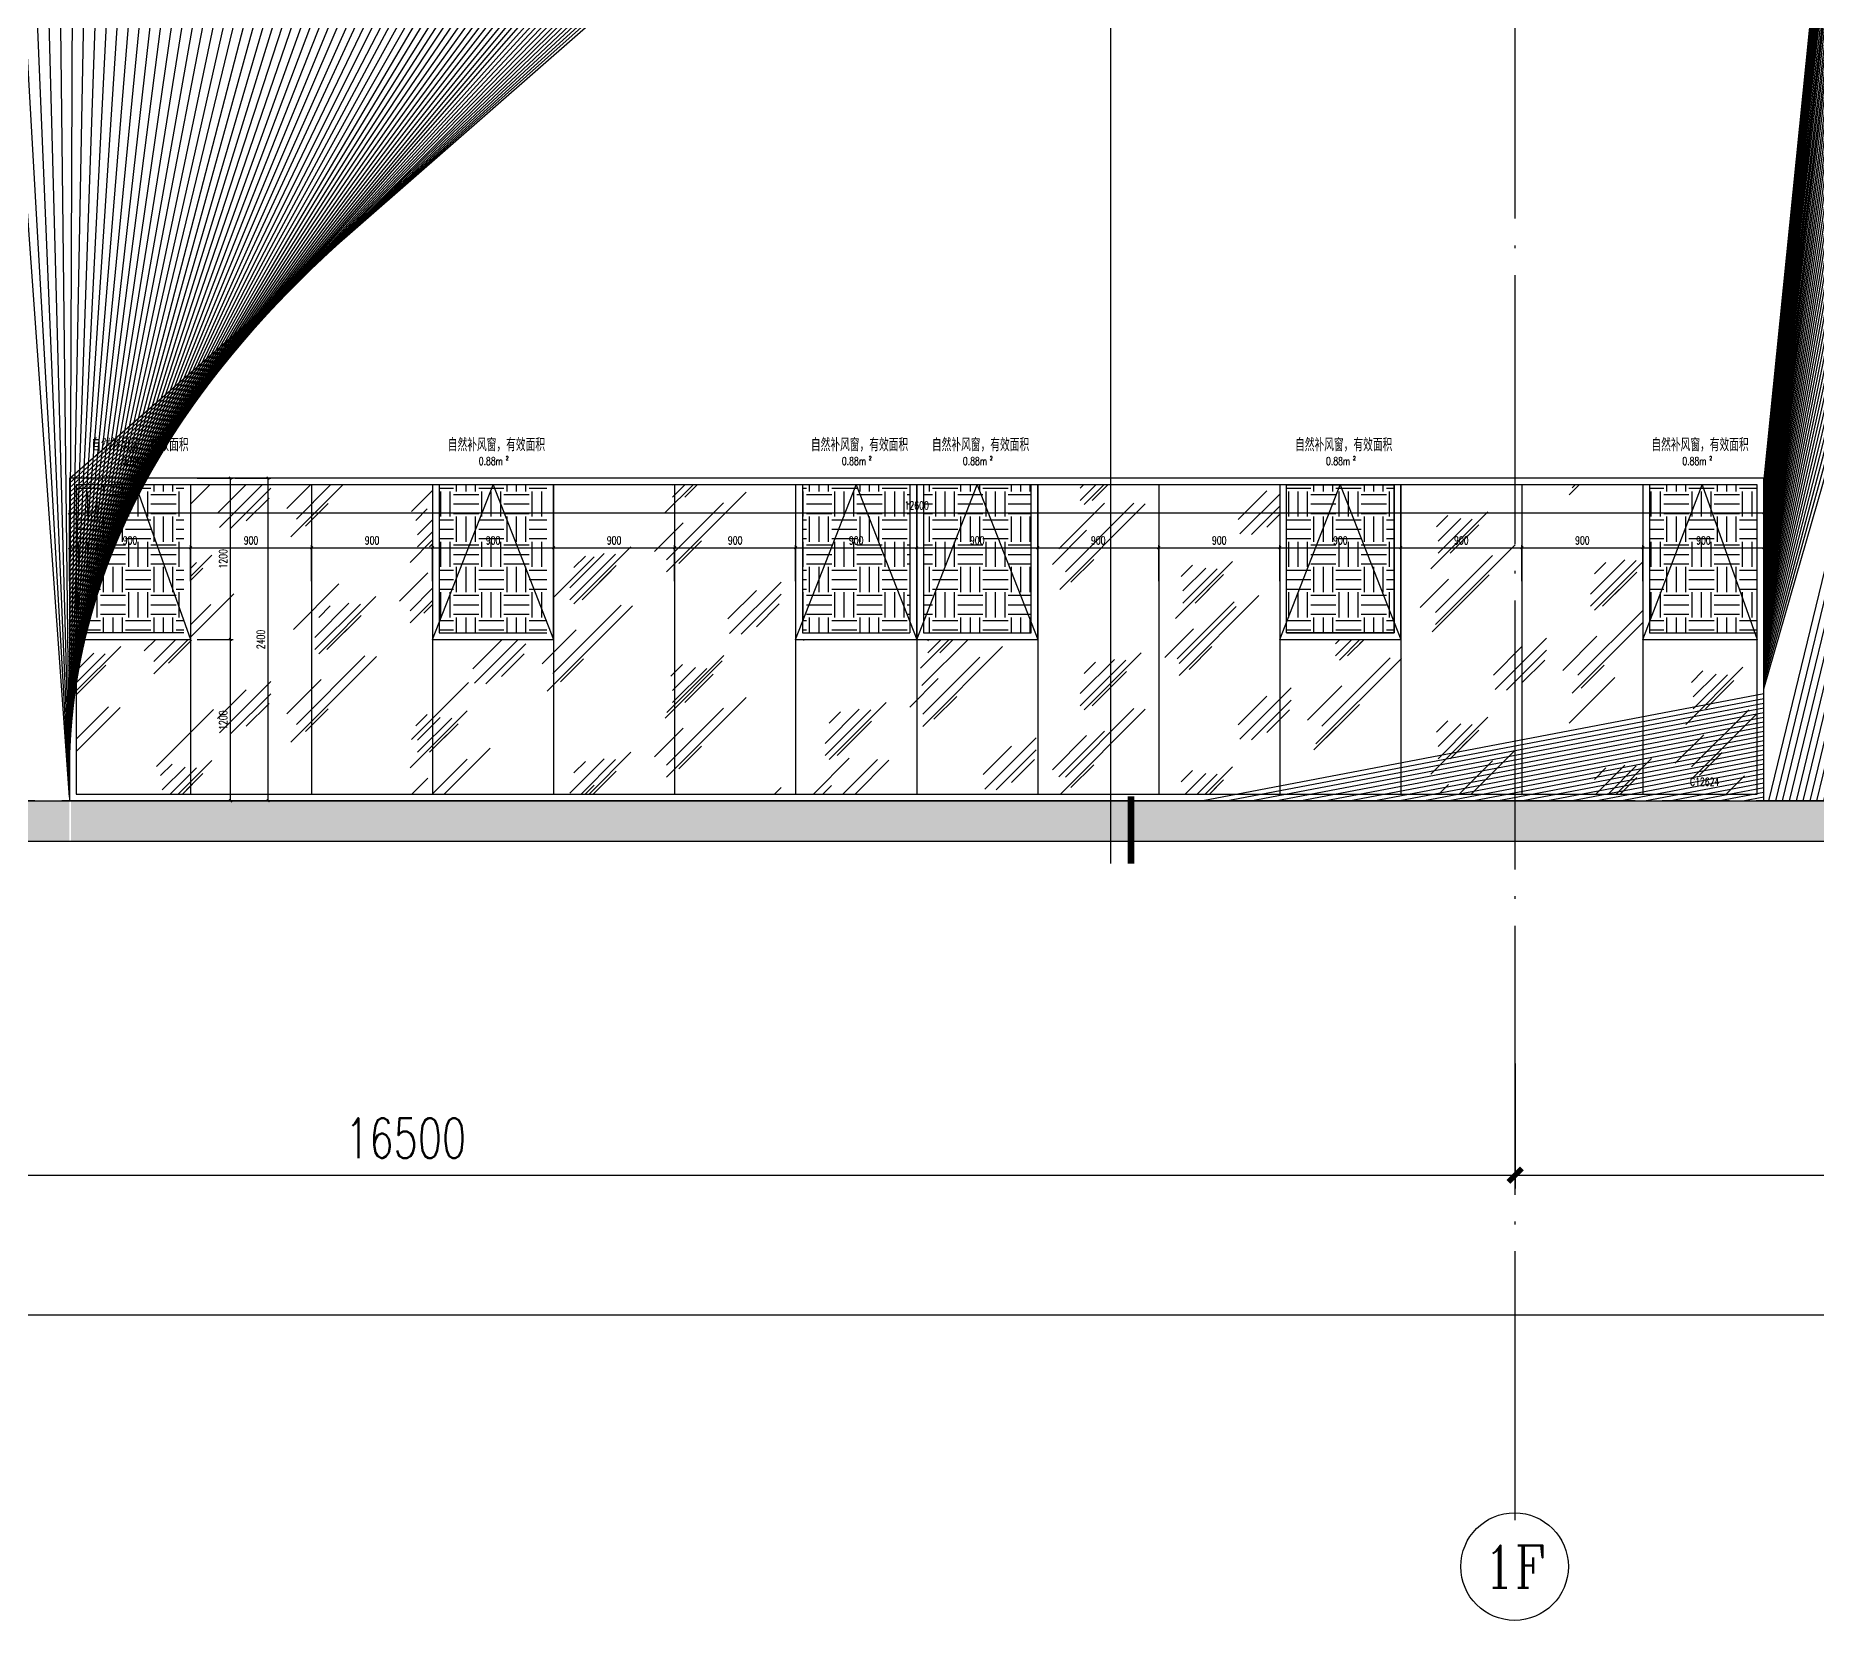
# Model space of a CAD drawing. Extents: x -4210259 to 293730, y -7499 to 868879.
# Drawn here: x -1610732 to -1597490, y 511142 to 522929 of the extents above; entities that cross this region are included whole.
import ezdxf
from ezdxf.enums import TextEntityAlignment as Align

# ---------------------------------------------------------------- set-up
doc = ezdxf.new("R2010")
doc.units = 0
doc.header["$LTSCALE"] = 1000
doc.header["$MEASUREMENT"] = 0
doc.linetypes.add('__DASH', pattern=[0.35, 0.25, -0.1])
doc.linetypes.add('DOTE', pattern=[2.4200000000000004, 2, -0.2, 0.02, -0.2])
doc.layers.get('Defpoints').update_dxf_attribs({"color": 210})
for name, color, linetype in [('A-AXIS-D', 1, 'Continuous'), ('A-AXIS-DOTE', 14, 'DOTE'), ('A-AXIS-SYMB', 3, 'Continuous'), ('A-HATCH-2', 251, 'Continuous'), ('A-LIN-V', 9, 'Continuous'), ('A-WINDOW', 140, 'Continuous'), ('A-门窗表显示尺寸', 160, 'Continuous'), ('AS-WALL', 40, 'Continuous'), ('PUB_TEXT', 7, 'Continuous'), ('SPACE', 7, 'Continuous'), ('SPACE_HATCH', 8, 'Continuous')]:
    doc.layers.add(name, color=color, linetype=linetype)
doc.layers.add('A-WALL-HATCH', color=8, linetype='Continuous', lineweight=13)
doc.styles.add('_TCH_AXIS', font='COMPLEX', dxfattribs={"bigfont": 'GBCBIG'})
doc.styles.add('_TCH_DIM_T3', font='SIMPLEX', dxfattribs={"width": 0.7058823529411765, "bigfont": 'GBCBIG'})
doc.styles.add('_TCH_SPACE', font='SIMPLEX', dxfattribs={"height": 5, "bigfont": 'GBCBIG'})
doc.styles.add('A-DIM_T3', font='SIMPLEX', dxfattribs={"width": 0.7058823529411765, "bigfont": 'GBCBIG'})
doc.styles.add('A-STANDARD', font='SIMPLEX', dxfattribs={"bigfont": 'GBCBIG'})
doc.dimstyles.new('_TCH_ARCH&&100', dxfattribs={"dimtxt": 297.5, "dimasz": 100, "dimexe": 100, "dimexo": 100, "dimgap": 126.25, "dimtad": 1, "dimdec": 0, "dimzin": 0, "dimdsep": 46, "dimtxsty": '_TCH_DIM_T3', "dimblk": 'ARCHTICK', "dimcen": 0.09, "dimclrt": 7, "dimazin": 2, "dimtfac": 1, "dimtdec": 0, "dimtix": 1, "dimtmove": 2, "dimatfit": 3, "dimfxl": 0, "dimtolj": 1, "dimtzin": 0, "dimarcsym": 0})
doc.dimstyles.new('A-DIM&&20', dxfattribs={"dimtxt": 59.5, "dimasz": 20, "dimexe": 20, "dimexo": 20, "dimgap": 25.25, "dimtad": 1, "dimdec": 0, "dimzin": 0, "dimdsep": 46, "dimtxsty": 'A-DIM_T3', "dimblk": 'ARCHTICK', "dimcen": 0.09, "dimclrt": 7, "dimazin": 2, "dimtfac": 1, "dimtdec": 0, "dimtix": 1, "dimtmove": 2, "dimatfit": 3, "dimfxl": 0, "dimtolj": 1, "dimtzin": 0, "dimarcsym": 0})
pattern_1 = [(0, (0, 0), (187.5, 187.5), [187.5, -187.5]), (0, (0, 70.3125), (187.5, 187.5), [187.5, -187.5]), (0, (0, 140.625), (187.5, 187.5), [187.5, -187.5]), (90, (23.4375, 164.0625), (-187.5, 187.5), [187.5, -187.5]), (90, (93.75, 164.0625), (-187.5, 187.5), [187.5, -187.5]), (90, (164.0625, 164.0625), (-187.5, 187.5), [187.5, -187.5])]

# ---------------------------------------------------------------- blocks, each defined once
blk = doc.blocks.new('_ArchTick')
at = {"color": 0, "linetype": 'ByBlock', "const_width": 0.4}
blk.add_lwpolyline([(-0.5, -0.5), (0.5, 0.5)], dxfattribs=at)
blk = doc.blocks.new('*D1520')
at = {"layer": 'A-门窗表显示尺寸', "color": 0, "lineweight": -2}
for p, q in [((-1690430.39967005, 519637.452026538), (-1690162.947643535, 519637.452026538)), ((-1690182.947643535, 517237.4520265147), (-1690182.947643535, 519637.452026538)), ((-1690430.39967005, 517237.4520265147), (-1690162.947643535, 517237.4520265147))]:
    blk.add_line(p, q, dxfattribs=at)
at = {"layer": 'Defpoints', "color": 0}
for p in [(-1690450.39967005, 519637.452026538), (-1690182.947643535, 519637.452026538), (-1690450.39967005, 517237.4520265147)]:
    blk.add_point(p, dxfattribs=at)
at = {"layer": 'A-门窗表显示尺寸', "color": 0, "lineweight": -2, "xscale": 20, "yscale": 20, "zscale": 20}
for p, rotation in [((-1690182.947643535, 519637.452026538), 90), ((-1690182.947643535, 517237.4520265147), 270)]:
    blk.add_blockref('_ArchTick', p, dxfattribs=dict(at, rotation=rotation))
at = {"layer": 'A-门窗表显示尺寸', "color": 7, "insert": (-1690237.947643535, 518437.4520265267), "char_height": 59.5, "attachment_point": 5, "rotation": 90, "style": 'A-DIM_T3'}
blk.add_mtext('\\A1;2400', dxfattribs=at)
blk = doc.blocks.new('*D1521')
at = {"layer": 'A-门窗表显示尺寸', "color": 0, "lineweight": -2}
for p, q in [((-1691660.399670049, 519132.2558016607), (-1691660.399670049, 519399.7078281642)), ((-1691660.399670049, 519379.7078281642), (-1679060.399650231, 519379.7078281642)), ((-1679060.399650231, 519132.2558016375), (-1679060.399650231, 519399.7078281642))]:
    blk.add_line(p, q, dxfattribs=at)
at = {"layer": 'Defpoints', "color": 0}
for p in [(-1679060.399650231, 519379.7078281642), (-1691660.399670049, 519112.2558016607), (-1679060.399650231, 519112.2558016375)]:
    blk.add_point(p, dxfattribs=at)
at = {"layer": 'A-门窗表显示尺寸', "color": 0, "lineweight": -2, "xscale": 20, "yscale": 20, "zscale": 20, "rotation": 180}
blk.add_blockref('_ArchTick', (-1691660.399670049, 519379.7078281642), dxfattribs=at)
at = {"layer": 'A-门窗表显示尺寸', "color": 0, "lineweight": -2, "xscale": 20, "yscale": 20, "zscale": 20}
blk.add_blockref('_ArchTick', (-1679060.399650231, 519379.7078281642), dxfattribs=at)
at = {"layer": 'A-门窗表显示尺寸', "color": 7, "insert": (-1685360.39966014, 519434.7078281642), "char_height": 59.5, "attachment_point": 5, "style": 'A-DIM_T3'}
blk.add_mtext('\\A1;12600', dxfattribs=at)
blk = doc.blocks.new('*D1522')
at = {"layer": 'A-门窗表显示尺寸', "color": 0, "lineweight": -2}
for p, q in [((-1691660.399670049, 518872.2558016605), (-1691660.399670049, 519139.7078281747)), ((-1691660.399670049, 519119.7078281747), (-1690760.399670049, 519119.7078281747)), ((-1690760.399670049, 518872.2558016588), (-1690760.399670049, 519139.7078281747))]:
    blk.add_line(p, q, dxfattribs=at)
at = {"layer": 'Defpoints', "color": 0}
for p in [(-1690760.399670049, 519119.7078281747), (-1691660.399670049, 518852.2558016605), (-1690760.399670049, 518852.2558016588)]:
    blk.add_point(p, dxfattribs=at)
at = {"layer": 'A-门窗表显示尺寸', "color": 0, "lineweight": -2, "xscale": 20, "yscale": 20, "zscale": 20, "rotation": 180}
blk.add_blockref('_ArchTick', (-1691660.399670049, 519119.7078281747), dxfattribs=at)
at = {"layer": 'A-门窗表显示尺寸', "color": 0, "lineweight": -2, "xscale": 20, "yscale": 20, "zscale": 20}
blk.add_blockref('_ArchTick', (-1690760.399670049, 519119.7078281747), dxfattribs=at)
at = {"layer": 'A-门窗表显示尺寸', "color": 7, "insert": (-1691210.399670049, 519174.7078281747), "char_height": 59.5, "attachment_point": 5, "style": 'A-DIM_T3'}
blk.add_mtext('\\A1;900', dxfattribs=at)
blk = doc.blocks.new('*D1523')
at = {"layer": 'A-门窗表显示尺寸', "color": 0, "lineweight": -2}
for p, q in [((-1690760.399670049, 518872.2558016588), (-1690760.399670049, 519139.7078281731)), ((-1690760.399670049, 519119.7078281731), (-1689860.399670049, 519119.7078281731)), ((-1689860.399670049, 518872.2558016572), (-1689860.399670049, 519139.7078281731))]:
    blk.add_line(p, q, dxfattribs=at)
at = {"layer": 'Defpoints', "color": 0}
for p in [(-1689860.399670049, 519119.7078281731), (-1690760.399670049, 518852.2558016588), (-1689860.399670049, 518852.2558016572)]:
    blk.add_point(p, dxfattribs=at)
at = {"layer": 'A-门窗表显示尺寸', "color": 0, "lineweight": -2, "xscale": 20, "yscale": 20, "zscale": 20, "rotation": 180}
blk.add_blockref('_ArchTick', (-1690760.399670049, 519119.7078281731), dxfattribs=at)
at = {"layer": 'A-门窗表显示尺寸', "color": 0, "lineweight": -2, "xscale": 20, "yscale": 20, "zscale": 20}
blk.add_blockref('_ArchTick', (-1689860.399670049, 519119.7078281731), dxfattribs=at)
at = {"layer": 'A-门窗表显示尺寸', "color": 7, "insert": (-1690310.399670049, 519174.7078281731), "char_height": 59.5, "attachment_point": 5, "style": 'A-DIM_T3'}
blk.add_mtext('\\A1;900', dxfattribs=at)
blk = doc.blocks.new('*D1524')
at = {"layer": 'A-门窗表显示尺寸', "color": 0, "lineweight": -2}
for p, q in [((-1689860.399670049, 518872.2558016572), (-1689860.399670049, 519139.7078281714)), ((-1689860.399670049, 519119.7078281714), (-1688960.399670049, 519119.7078281714)), ((-1688960.399670049, 518872.2558016556), (-1688960.399670049, 519139.7078281714))]:
    blk.add_line(p, q, dxfattribs=at)
at = {"layer": 'Defpoints', "color": 0}
for p in [(-1688960.399670049, 519119.7078281714), (-1689860.399670049, 518852.2558016572), (-1688960.399670049, 518852.2558016556)]:
    blk.add_point(p, dxfattribs=at)
at = {"layer": 'A-门窗表显示尺寸', "color": 0, "lineweight": -2, "xscale": 20, "yscale": 20, "zscale": 20, "rotation": 180}
blk.add_blockref('_ArchTick', (-1689860.399670049, 519119.7078281714), dxfattribs=at)
at = {"layer": 'A-门窗表显示尺寸', "color": 0, "lineweight": -2, "xscale": 20, "yscale": 20, "zscale": 20}
blk.add_blockref('_ArchTick', (-1688960.399670049, 519119.7078281714), dxfattribs=at)
at = {"layer": 'A-门窗表显示尺寸', "color": 7, "insert": (-1689410.399670049, 519174.7078281714), "char_height": 59.5, "attachment_point": 5, "style": 'A-DIM_T3'}
blk.add_mtext('\\A1;900', dxfattribs=at)
blk = doc.blocks.new('*D1525')
at = {"layer": 'A-门窗表显示尺寸', "color": 0, "lineweight": -2}
for p, q in [((-1688960.399670049, 518872.2558016556), (-1688960.399670049, 519139.7078281698)), ((-1688960.399670049, 519119.7078281698), (-1688060.399670049, 519119.7078281698)), ((-1688060.399670049, 518872.255801654), (-1688060.399670049, 519139.7078281698))]:
    blk.add_line(p, q, dxfattribs=at)
at = {"layer": 'Defpoints', "color": 0}
for p in [(-1688060.399670049, 519119.7078281698), (-1688960.399670049, 518852.2558016556), (-1688060.399670049, 518852.255801654)]:
    blk.add_point(p, dxfattribs=at)
at = {"layer": 'A-门窗表显示尺寸', "color": 0, "lineweight": -2, "xscale": 20, "yscale": 20, "zscale": 20, "rotation": 180}
blk.add_blockref('_ArchTick', (-1688960.399670049, 519119.7078281698), dxfattribs=at)
at = {"layer": 'A-门窗表显示尺寸', "color": 0, "lineweight": -2, "xscale": 20, "yscale": 20, "zscale": 20}
blk.add_blockref('_ArchTick', (-1688060.399670049, 519119.7078281698), dxfattribs=at)
at = {"layer": 'A-门窗表显示尺寸', "color": 7, "insert": (-1688510.399670049, 519174.7078281698), "char_height": 59.5, "attachment_point": 5, "style": 'A-DIM_T3'}
blk.add_mtext('\\A1;900', dxfattribs=at)
blk = doc.blocks.new('*D1526')
at = {"layer": 'A-门窗表显示尺寸', "color": 0, "lineweight": -2}
for p, q in [((-1688060.399670049, 518872.255801654), (-1688060.399670049, 519139.7078281682)), ((-1688060.399670049, 519119.7078281682), (-1687160.399670049, 519119.7078281682)), ((-1687160.399670049, 518872.2558016523), (-1687160.399670049, 519139.7078281682))]:
    blk.add_line(p, q, dxfattribs=at)
at = {"layer": 'Defpoints', "color": 0}
for p in [(-1687160.399670049, 519119.7078281682), (-1688060.399670049, 518852.255801654), (-1687160.399670049, 518852.2558016523)]:
    blk.add_point(p, dxfattribs=at)
at = {"layer": 'A-门窗表显示尺寸', "color": 0, "lineweight": -2, "xscale": 20, "yscale": 20, "zscale": 20, "rotation": 180}
blk.add_blockref('_ArchTick', (-1688060.399670049, 519119.7078281682), dxfattribs=at)
at = {"layer": 'A-门窗表显示尺寸', "color": 0, "lineweight": -2, "xscale": 20, "yscale": 20, "zscale": 20}
blk.add_blockref('_ArchTick', (-1687160.399670049, 519119.7078281682), dxfattribs=at)
at = {"layer": 'A-门窗表显示尺寸', "color": 7, "insert": (-1687610.399670049, 519174.7078281682), "char_height": 59.5, "attachment_point": 5, "style": 'A-DIM_T3'}
blk.add_mtext('\\A1;900', dxfattribs=at)
blk = doc.blocks.new('*D1527')
at = {"layer": 'A-门窗表显示尺寸', "color": 0, "lineweight": -2}
for p, q in [((-1687160.399670049, 518872.2558016523), (-1687160.399670049, 519139.7078281665)), ((-1687160.399670049, 519119.7078281665), (-1686260.399670049, 519119.7078281665)), ((-1686260.399670049, 518872.2558016507), (-1686260.399670049, 519139.7078281665))]:
    blk.add_line(p, q, dxfattribs=at)
at = {"layer": 'Defpoints', "color": 0}
for p in [(-1686260.399670049, 519119.7078281665), (-1687160.399670049, 518852.2558016523), (-1686260.399670049, 518852.2558016507)]:
    blk.add_point(p, dxfattribs=at)
at = {"layer": 'A-门窗表显示尺寸', "color": 0, "lineweight": -2, "xscale": 20, "yscale": 20, "zscale": 20, "rotation": 180}
blk.add_blockref('_ArchTick', (-1687160.399670049, 519119.7078281665), dxfattribs=at)
at = {"layer": 'A-门窗表显示尺寸', "color": 0, "lineweight": -2, "xscale": 20, "yscale": 20, "zscale": 20}
blk.add_blockref('_ArchTick', (-1686260.399670049, 519119.7078281665), dxfattribs=at)
at = {"layer": 'A-门窗表显示尺寸', "color": 7, "insert": (-1686710.399670049, 519174.7078281665), "char_height": 59.5, "attachment_point": 5, "style": 'A-DIM_T3'}
blk.add_mtext('\\A1;900', dxfattribs=at)
blk = doc.blocks.new('*D1528')
at = {"layer": 'A-门窗表显示尺寸', "color": 0, "lineweight": -2}
for p, q in [((-1686260.399670049, 518872.2558016507), (-1686260.399670049, 519139.7078281649)), ((-1686260.399670049, 519119.7078281649), (-1685360.399670049, 519119.7078281649)), ((-1685360.399670049, 518872.2558016491), (-1685360.399670049, 519139.7078281649))]:
    blk.add_line(p, q, dxfattribs=at)
at = {"layer": 'Defpoints', "color": 0}
for p in [(-1685360.399670049, 519119.7078281649), (-1686260.399670049, 518852.2558016507), (-1685360.399670049, 518852.2558016491)]:
    blk.add_point(p, dxfattribs=at)
at = {"layer": 'A-门窗表显示尺寸', "color": 0, "lineweight": -2, "xscale": 20, "yscale": 20, "zscale": 20, "rotation": 180}
blk.add_blockref('_ArchTick', (-1686260.399670049, 519119.7078281649), dxfattribs=at)
at = {"layer": 'A-门窗表显示尺寸', "color": 0, "lineweight": -2, "xscale": 20, "yscale": 20, "zscale": 20}
blk.add_blockref('_ArchTick', (-1685360.399670049, 519119.7078281649), dxfattribs=at)
at = {"layer": 'A-门窗表显示尺寸', "color": 7, "insert": (-1685810.399670049, 519174.7078281649), "char_height": 59.5, "attachment_point": 5, "style": 'A-DIM_T3'}
blk.add_mtext('\\A1;900', dxfattribs=at)
blk = doc.blocks.new('*D1529')
at = {"layer": 'A-门窗表显示尺寸', "color": 0, "lineweight": -2}
for p, q in [((-1685360.399670049, 518872.2558016491), (-1685360.399670049, 519139.7078281633)), ((-1685360.399670049, 519119.7078281633), (-1684460.399670049, 519119.7078281633)), ((-1684460.399670049, 518872.2558016474), (-1684460.399670049, 519139.7078281633))]:
    blk.add_line(p, q, dxfattribs=at)
at = {"layer": 'Defpoints', "color": 0}
for p in [(-1684460.399670049, 519119.7078281633), (-1685360.399670049, 518852.2558016491), (-1684460.399670049, 518852.2558016474)]:
    blk.add_point(p, dxfattribs=at)
at = {"layer": 'A-门窗表显示尺寸', "color": 0, "lineweight": -2, "xscale": 20, "yscale": 20, "zscale": 20, "rotation": 180}
blk.add_blockref('_ArchTick', (-1685360.399670049, 519119.7078281633), dxfattribs=at)
at = {"layer": 'A-门窗表显示尺寸', "color": 0, "lineweight": -2, "xscale": 20, "yscale": 20, "zscale": 20}
blk.add_blockref('_ArchTick', (-1684460.399670049, 519119.7078281633), dxfattribs=at)
at = {"layer": 'A-门窗表显示尺寸', "color": 7, "insert": (-1684910.399670049, 519174.7078281633), "char_height": 59.5, "attachment_point": 5, "style": 'A-DIM_T3'}
blk.add_mtext('\\A1;900', dxfattribs=at)
blk = doc.blocks.new('*D1530')
at = {"layer": 'A-门窗表显示尺寸', "color": 0, "lineweight": -2}
for p, q in [((-1684460.399670049, 518872.2558016474), (-1684460.399670049, 519139.7078281617)), ((-1684460.399670049, 519119.7078281617), (-1683560.399670049, 519119.7078281617)), ((-1683560.399670049, 518872.2558016458), (-1683560.399670049, 519139.7078281617))]:
    blk.add_line(p, q, dxfattribs=at)
at = {"layer": 'Defpoints', "color": 0}
for p in [(-1683560.399670049, 519119.7078281617), (-1684460.399670049, 518852.2558016474), (-1683560.399670049, 518852.2558016458)]:
    blk.add_point(p, dxfattribs=at)
at = {"layer": 'A-门窗表显示尺寸', "color": 0, "lineweight": -2, "xscale": 20, "yscale": 20, "zscale": 20, "rotation": 180}
blk.add_blockref('_ArchTick', (-1684460.399670049, 519119.7078281617), dxfattribs=at)
at = {"layer": 'A-门窗表显示尺寸', "color": 0, "lineweight": -2, "xscale": 20, "yscale": 20, "zscale": 20}
blk.add_blockref('_ArchTick', (-1683560.399670049, 519119.7078281617), dxfattribs=at)
at = {"layer": 'A-门窗表显示尺寸', "color": 7, "insert": (-1684010.399670049, 519174.7078281617), "char_height": 59.5, "attachment_point": 5, "style": 'A-DIM_T3'}
blk.add_mtext('\\A1;900', dxfattribs=at)
blk = doc.blocks.new('*D1531')
at = {"layer": 'A-门窗表显示尺寸', "color": 0, "lineweight": -2}
for p, q in [((-1683560.399670049, 518872.2558016458), (-1683560.399670049, 519139.70782816)), ((-1683560.399670049, 519119.70782816), (-1682660.39967005, 519119.70782816)), ((-1682660.39967005, 518872.2558016442), (-1682660.39967005, 519139.70782816))]:
    blk.add_line(p, q, dxfattribs=at)
at = {"layer": 'Defpoints', "color": 0}
for p in [(-1682660.39967005, 519119.70782816), (-1683560.399670049, 518852.2558016458), (-1682660.39967005, 518852.2558016442)]:
    blk.add_point(p, dxfattribs=at)
at = {"layer": 'A-门窗表显示尺寸', "color": 0, "lineweight": -2, "xscale": 20, "yscale": 20, "zscale": 20, "rotation": 180}
blk.add_blockref('_ArchTick', (-1683560.399670049, 519119.70782816), dxfattribs=at)
at = {"layer": 'A-门窗表显示尺寸', "color": 0, "lineweight": -2, "xscale": 20, "yscale": 20, "zscale": 20}
blk.add_blockref('_ArchTick', (-1682660.39967005, 519119.70782816), dxfattribs=at)
at = {"layer": 'A-门窗表显示尺寸', "color": 7, "insert": (-1683110.39967005, 519174.70782816), "char_height": 59.5, "attachment_point": 5, "style": 'A-DIM_T3'}
blk.add_mtext('\\A1;900', dxfattribs=at)
blk = doc.blocks.new('*D1532')
at = {"layer": 'A-门窗表显示尺寸', "color": 0, "lineweight": -2}
for p, q in [((-1682660.39967005, 518872.2558016442), (-1682660.39967005, 519139.7078281584)), ((-1682660.39967005, 519119.7078281584), (-1681760.399670049, 519119.7078281584)), ((-1681760.399670049, 518872.2558016425), (-1681760.399670049, 519139.7078281584))]:
    blk.add_line(p, q, dxfattribs=at)
at = {"layer": 'Defpoints', "color": 0}
for p in [(-1681760.399670049, 519119.7078281584), (-1682660.39967005, 518852.2558016442), (-1681760.399670049, 518852.2558016425)]:
    blk.add_point(p, dxfattribs=at)
at = {"layer": 'A-门窗表显示尺寸', "color": 0, "lineweight": -2, "xscale": 20, "yscale": 20, "zscale": 20, "rotation": 180}
blk.add_blockref('_ArchTick', (-1682660.39967005, 519119.7078281584), dxfattribs=at)
at = {"layer": 'A-门窗表显示尺寸', "color": 0, "lineweight": -2, "xscale": 20, "yscale": 20, "zscale": 20}
blk.add_blockref('_ArchTick', (-1681760.399670049, 519119.7078281584), dxfattribs=at)
at = {"layer": 'A-门窗表显示尺寸', "color": 7, "insert": (-1682210.39967005, 519174.7078281584), "char_height": 59.5, "attachment_point": 5, "style": 'A-DIM_T3'}
blk.add_mtext('\\A1;900', dxfattribs=at)
blk = doc.blocks.new('*D1533')
at = {"layer": 'A-门窗表显示尺寸', "color": 0, "lineweight": -2}
for p, q in [((-1681760.399670049, 518872.2558016425), (-1681760.399670049, 519139.7078281568)), ((-1681760.399670049, 519119.7078281568), (-1680860.399670048, 519119.7078281568)), ((-1680860.399670048, 518872.2558016409), (-1680860.399670048, 519139.7078281568))]:
    blk.add_line(p, q, dxfattribs=at)
at = {"layer": 'Defpoints', "color": 0}
for p in [(-1680860.399670048, 519119.7078281568), (-1681760.399670049, 518852.2558016425), (-1680860.399670048, 518852.2558016409)]:
    blk.add_point(p, dxfattribs=at)
at = {"layer": 'A-门窗表显示尺寸', "color": 0, "lineweight": -2, "xscale": 20, "yscale": 20, "zscale": 20, "rotation": 180}
blk.add_blockref('_ArchTick', (-1681760.399670049, 519119.7078281568), dxfattribs=at)
at = {"layer": 'A-门窗表显示尺寸', "color": 0, "lineweight": -2, "xscale": 20, "yscale": 20, "zscale": 20}
blk.add_blockref('_ArchTick', (-1680860.399670048, 519119.7078281568), dxfattribs=at)
at = {"layer": 'A-门窗表显示尺寸', "color": 7, "insert": (-1681310.399670049, 519174.7078281568), "char_height": 59.5, "attachment_point": 5, "style": 'A-DIM_T3'}
blk.add_mtext('\\A1;900', dxfattribs=at)
blk = doc.blocks.new('*D1534')
at = {"layer": 'A-门窗表显示尺寸', "color": 0, "lineweight": -2}
for p, q in [((-1680860.399670048, 518872.2558016409), (-1680860.399670048, 519139.7078281551)), ((-1680860.399670048, 519119.7078281551), (-1679960.399670049, 519119.7078281551)), ((-1679960.399670049, 518872.2558016393), (-1679960.399670049, 519139.7078281551))]:
    blk.add_line(p, q, dxfattribs=at)
at = {"layer": 'Defpoints', "color": 0}
for p in [(-1679960.399670049, 519119.7078281551), (-1680860.399670048, 518852.2558016409), (-1679960.399670049, 518852.2558016393)]:
    blk.add_point(p, dxfattribs=at)
at = {"layer": 'A-门窗表显示尺寸', "color": 0, "lineweight": -2, "xscale": 20, "yscale": 20, "zscale": 20, "rotation": 180}
blk.add_blockref('_ArchTick', (-1680860.399670048, 519119.7078281551), dxfattribs=at)
at = {"layer": 'A-门窗表显示尺寸', "color": 0, "lineweight": -2, "xscale": 20, "yscale": 20, "zscale": 20}
blk.add_blockref('_ArchTick', (-1679960.399670049, 519119.7078281551), dxfattribs=at)
at = {"layer": 'A-门窗表显示尺寸', "color": 7, "insert": (-1680410.399670049, 519174.7078281551), "char_height": 59.5, "attachment_point": 5, "style": 'A-DIM_T3'}
blk.add_mtext('\\A1;900', dxfattribs=at)
blk = doc.blocks.new('*D1535')
at = {"layer": 'A-门窗表显示尺寸', "color": 0, "lineweight": -2}
for p, q in [((-1679960.399670049, 518872.2558016393), (-1679960.399670049, 519139.7078281535)), ((-1679960.399670049, 519119.7078281535), (-1679060.399650231, 519119.7078281535)), ((-1679060.399650231, 518872.2558016377), (-1679060.399650231, 519139.7078281535))]:
    blk.add_line(p, q, dxfattribs=at)
at = {"layer": 'Defpoints', "color": 0}
for p in [(-1679060.399650231, 519119.7078281535), (-1679960.399670049, 518852.2558016393), (-1679060.399650231, 518852.2558016377)]:
    blk.add_point(p, dxfattribs=at)
at = {"layer": 'A-门窗表显示尺寸', "color": 0, "lineweight": -2, "xscale": 20, "yscale": 20, "zscale": 20, "rotation": 180}
blk.add_blockref('_ArchTick', (-1679960.399670049, 519119.7078281535), dxfattribs=at)
at = {"layer": 'A-门窗表显示尺寸', "color": 0, "lineweight": -2, "xscale": 20, "yscale": 20, "zscale": 20}
blk.add_blockref('_ArchTick', (-1679060.399650231, 519119.7078281535), dxfattribs=at)
at = {"layer": 'A-门窗表显示尺寸', "color": 7, "insert": (-1679510.39966014, 519174.7078281535), "char_height": 59.5, "attachment_point": 5, "style": 'A-DIM_T3'}
blk.add_mtext('\\A1;900', dxfattribs=at)
blk = doc.blocks.new('*D1536')
at = {"layer": 'A-门窗表显示尺寸', "color": 0, "lineweight": -2}
for p, q in [((-1690710.39967005, 518437.4520265256), (-1690442.947643535, 518437.4520265256)), ((-1690462.947643535, 517237.4520265147), (-1690462.947643535, 518437.4520265256)), ((-1690710.39967005, 517237.4520265147), (-1690442.947643535, 517237.4520265147))]:
    blk.add_line(p, q, dxfattribs=at)
at = {"layer": 'Defpoints', "color": 0}
for p in [(-1690730.39967005, 518437.4520265256), (-1690462.947643535, 518437.4520265256), (-1690730.39967005, 517237.4520265147)]:
    blk.add_point(p, dxfattribs=at)
at = {"layer": 'A-门窗表显示尺寸', "color": 0, "lineweight": -2, "xscale": 20, "yscale": 20, "zscale": 20}
for p, rotation in [((-1690462.947643535, 518437.4520265256), 90), ((-1690462.947643535, 517237.4520265147), 270)]:
    blk.add_blockref('_ArchTick', p, dxfattribs=dict(at, rotation=rotation))
at = {"layer": 'A-门窗表显示尺寸', "color": 7, "insert": (-1690517.947643535, 517837.4520265205), "char_height": 59.5, "attachment_point": 5, "rotation": 90, "style": 'A-DIM_T3'}
blk.add_mtext('\\A1;1200', dxfattribs=at)
blk = doc.blocks.new('*D1537')
at = {"layer": 'A-门窗表显示尺寸', "color": 0, "lineweight": -2}
for p, q in [((-1690710.39967005, 519637.452026538), (-1690442.947643535, 519637.452026538)), ((-1690462.947643535, 518437.4520265256), (-1690462.947643535, 519637.452026538)), ((-1690710.39967005, 518437.4520265256), (-1690442.947643535, 518437.4520265256))]:
    blk.add_line(p, q, dxfattribs=at)
at = {"layer": 'Defpoints', "color": 0}
for p in [(-1690730.39967005, 519637.452026538), (-1690462.947643535, 519637.452026538), (-1690730.39967005, 518437.4520265256)]:
    blk.add_point(p, dxfattribs=at)
at = {"layer": 'A-门窗表显示尺寸', "color": 0, "lineweight": -2, "xscale": 20, "yscale": 20, "zscale": 20}
for p, rotation in [((-1690462.947643535, 519637.452026538), 90), ((-1690462.947643535, 518437.4520265256), 270)]:
    blk.add_blockref('_ArchTick', p, dxfattribs=dict(at, rotation=rotation))
at = {"layer": 'A-门窗表显示尺寸', "color": 7, "insert": (-1690517.947643535, 519037.4520265321), "char_height": 59.5, "attachment_point": 5, "rotation": 90, "style": 'A-DIM_T3'}
blk.add_mtext('\\A1;1200', dxfattribs=at)
blk = doc.blocks.new('*D770')
at = {"layer": 'A-AXIS-D', "color": 0, "lineweight": -2}
for p, q in [((-1682130.163601926, 515282.7509047755), (-1682130.163601926, 513313.3764944364)), ((-1555630.163606622, 515282.7509047755), (-1555630.163606622, 513313.3764944364)), ((-1682130.163601926, 513413.3764944364), (-1555630.163606622, 513413.3764944364))]:
    blk.add_line(p, q, dxfattribs=at)
at = {"layer": 'Defpoints', "color": 0}
for p in [(-1682130.163601926, 515382.7509047755), (-1555630.163606622, 515382.7509047755), (-1555630.163606622, 513413.3764944364)]:
    blk.add_point(p, dxfattribs=at)
at = {"layer": 'A-AXIS-D', "color": 0, "lineweight": -2, "xscale": 100, "yscale": 100, "zscale": 100, "rotation": 180}
blk.add_blockref('_ArchTick', (-1682130.163601926, 513413.3764944364), dxfattribs=at)
at = {"layer": 'A-AXIS-D', "color": 0, "lineweight": -2, "xscale": 100, "yscale": 100, "zscale": 100}
blk.add_blockref('_ArchTick', (-1555630.163606622, 513413.3764944364), dxfattribs=at)
at = {"layer": 'A-AXIS-D', "color": 7, "insert": (-1618880.163604274, 513688.3764944364), "char_height": 297.5, "attachment_point": 5, "style": '_TCH_DIM_T3'}
blk.add_mtext('\\A1;126500', dxfattribs=at)
blk = doc.blocks.new('*D1148')
at = {"layer": 'A-AXIS-D', "color": 0, "lineweight": -2}
for p, q in [((-1599730.163610136, 515282.7509047755), (-1599730.163610136, 514353.3764944365)), ((-1583230.163610137, 515282.7509047755), (-1583230.163610137, 514353.3764944365)), ((-1599730.163610136, 514453.3764944365), (-1583230.163610137, 514453.3764944365))]:
    blk.add_line(p, q, dxfattribs=at)
at = {"layer": 'Defpoints', "color": 0}
for p in [(-1599730.163610136, 515382.7509047755), (-1583230.163610137, 515382.7509047755), (-1583230.163610137, 514453.3764944365)]:
    blk.add_point(p, dxfattribs=at)
at = {"layer": 'A-AXIS-D', "color": 0, "lineweight": -2, "xscale": 100, "yscale": 100, "zscale": 100, "rotation": 180}
blk.add_blockref('_ArchTick', (-1599730.163610136, 514453.3764944365), dxfattribs=at)
at = {"layer": 'A-AXIS-D', "color": 0, "lineweight": -2, "xscale": 100, "yscale": 100, "zscale": 100}
blk.add_blockref('_ArchTick', (-1583230.163610137, 514453.3764944365), dxfattribs=at)
at = {"layer": 'A-AXIS-D', "color": 7, "insert": (-1591480.163610137, 514728.3764944365), "char_height": 297.5, "attachment_point": 5, "style": '_TCH_DIM_T3'}
blk.add_mtext('\\A1;16500', dxfattribs=at)
blk = doc.blocks.new('*D1149')
at = {"layer": 'A-AXIS-D', "color": 0, "lineweight": -2}
for p, q in [((-1616230.163610136, 515282.7509047755), (-1616230.163610136, 514353.3764944365)), ((-1599730.163610136, 515282.7509047755), (-1599730.163610136, 514353.3764944365)), ((-1616230.163610136, 514453.3764944365), (-1599730.163610136, 514453.3764944365))]:
    blk.add_line(p, q, dxfattribs=at)
at = {"layer": 'Defpoints', "color": 0}
for p in [(-1616230.163610136, 515382.7509047755), (-1599730.163610136, 515382.7509047755), (-1599730.163610136, 514453.3764944365)]:
    blk.add_point(p, dxfattribs=at)
at = {"layer": 'A-AXIS-D', "color": 0, "lineweight": -2, "xscale": 100, "yscale": 100, "zscale": 100, "rotation": 180}
blk.add_blockref('_ArchTick', (-1616230.163610136, 514453.3764944365), dxfattribs=at)
at = {"layer": 'A-AXIS-D', "color": 0, "lineweight": -2, "xscale": 100, "yscale": 100, "zscale": 100}
blk.add_blockref('_ArchTick', (-1599730.163610136, 514453.3764944365), dxfattribs=at)
at = {"layer": 'A-AXIS-D', "color": 7, "insert": (-1607980.163610136, 514728.3764944365), "char_height": 297.5, "attachment_point": 5, "style": '_TCH_DIM_T3'}
blk.add_mtext('\\A1;16500', dxfattribs=at)
blk = doc.blocks.new('rt546757')
at = {"layer": 'A-WALL-HATCH'}
h = blk.add_hatch(dxfattribs=at)
h.set_pattern_fill('玻璃2', color=256, scale=100)
h.set_pattern_definition([(45, (64850, 60), (0, 1527.350647362943), [600, -360, 600, -360, 240, -523.28157]), (45, (64820, 90), (0, 1527.350647362943), [480, -600, 360, -360, 420, -463.28157]), (45, (64820, 180), (0, 1527.350647362943), [360, -720, 240, -360, 540, -463.28157]), (45, (64910, 90), (0, 1527.350647362943), [360, -720, 300, -1303.2815]), (45, (65000, 180), (0, 1527.350647362943), [180, -900, 120, -1483.2815]), (45, (64850, 330), (0, 1527.350647362943), [120, -900, 120, -480, 300, -763.28157]), (45, (65390, 240), (0, 1527.350647362943), [600, -900, 720, -475.28157]), (45, (65390, 150), (0, 1527.350647362943), [840, -600, 900, -355.28157]), (45, (65540, 270), (0, -1697.056274847714), [600, -840, 480, -763.28157]), (45, (65450, 450), (0, 1527.350647362943), [300, -1200, 360, -823.28157]), (45, (65630, 360), (0, 1527.350647362943), [240, -1200, 240, -1003.2815])])
h.paths.add_polyline_path([(-1691610.399670057, 517287.4520264955), (-1679110.399650239, 517287.4520265047), (-1679110.399650231, 518437.4520265145), (-1679960.399670049, 518437.4520265133), (-1679960.399670049, 519587.4520265362), (-1681760.399670047, 519587.4520265196), (-1681760.399670051, 518437.4520265076), (-1682660.39967005, 518437.4520265063), (-1682660.39967005, 519587.4520265165), (-1684460.399670049, 519587.4520265264), (-1684460.399670049, 518437.4520264951), (-1686260.399670049, 518437.4520264947), (-1686260.399670049, 519587.4520265362), (-1688060.399670055, 519587.4520265165), (-1688060.399670055, 518437.4520265254), (-1688960.399670049, 518437.4520265262), (-1688960.399670049, 519587.4520265173), (-1690760.399670049, 519587.4520265362), (-1690760.399670039, 518437.4520264972), (-1691610.399670049, 518437.4520264959)])
at = {"layer": 'SPACE_HATCH'}
h = blk.add_hatch(dxfattribs=at)
h.set_pattern_fill('土壤', color=1, scale=50, style=0)
h.set_pattern_definition(pattern_1)
h.paths.add_polyline_path([(-1691610.399669999, 518487.4520264924), (-1690810.399650198, 518487.4520267208), (-1690810.399650337, 519587.4520264994), (-1691610.399670125, 519587.4520265389)])
h = blk.add_hatch(dxfattribs=at)
h.set_pattern_fill('土壤', color=1, scale=50, style=0)
h.set_pattern_definition(pattern_1)
h.paths.add_polyline_path([(-1688110.399670069, 518487.4520264851), (-1688910.399670059, 518487.4520264437), (-1688910.399669898, 519587.4520266191), (-1688110.399670151, 519587.4520266101)])
h = blk.add_hatch(dxfattribs=at)
h.set_pattern_fill('土壤', color=1, scale=50, style=0)
h.set_pattern_definition(pattern_1)
h.paths.add_polyline_path([(-1685410.399670063, 518487.4520264851), (-1686210.399670053, 518487.4520264437), (-1686210.399669892, 519587.4520266191), (-1685410.399670145, 519587.4520266101)])
h = blk.add_hatch(dxfattribs=at)
h.set_pattern_fill('土壤', color=1, scale=50, style=0)
h.set_pattern_definition(pattern_1)
h.paths.add_polyline_path([(-1684510.399670069, 518487.4520264851), (-1685310.399670059, 518487.4520264437), (-1685310.399669898, 519587.4520266191), (-1684510.399670151, 519587.4520266101)])
h = blk.add_hatch(dxfattribs=at)
h.set_pattern_fill('土壤', color=1, scale=50, style=0)
h.set_pattern_definition(pattern_1)
h.paths.add_polyline_path([(-1681810.399670064, 518487.4520264851), (-1682610.399670053, 518487.4520264437), (-1682610.399669893, 519587.4520266191), (-1681810.399670145, 519587.4520266101)])
h = blk.add_hatch(dxfattribs=at)
h.set_pattern_fill('土壤', color=1, scale=50, style=0)
h.set_pattern_definition(pattern_1)
h.paths.add_polyline_path([(-1679110.399650281, 518487.4520264924), (-1679910.399670081, 518487.4520267208), (-1679910.399669942, 519587.4520264994), (-1679110.399650154, 519587.4520265389)])
at = {"layer": 'A-WINDOW'}
for p, q in [((-1690760.399670049, 519587.4520265362), (-1690760.399670049, 517287.4520265146)), ((-1689860.399670049, 519587.4520265345), (-1689860.399670049, 517287.4520265146)), ((-1688960.399670049, 519587.4520265362), (-1688960.399670049, 517287.4520265146)), ((-1688910.399670055, 519587.4520265327), (-1688910.399670055, 518487.4520264951)), ((-1688060.399670049, 519587.4520265345), (-1688060.399670049, 517287.4520265146)), ((-1687160.399670049, 519587.4520265362), (-1687160.399670049, 517287.4520265146)), ((-1686260.399670049, 519587.4520265345), (-1686260.399670049, 517287.4520265146)), ((-1686210.399670049, 519587.4520265362), (-1686210.399670049, 518487.4520264951)), ((-1685410.399670049, 519587.4520265362), (-1685410.399670049, 518487.4520264951)), ((-1685360.399670049, 519587.4520265362), (-1685360.399670049, 517287.4520265146)), ((-1685310.399670055, 519587.4520265362), (-1685310.399670055, 518487.4520264951)), ((-1685310.399670055, 519587.4520265067), (-1685310.399670055, 518487.4520264656)), ((-1684510.399670055, 518487.4520264951), (-1684510.399670055, 519587.4520265362)), ((-1684460.399670049, 519587.4520265345), (-1684460.399670049, 517287.4520265146)), ((-1683560.399670049, 519587.4520265362), (-1683560.399670049, 517287.4520265146)), ((-1682660.399670049, 519587.4520265345), (-1682660.399670049, 517287.4520265146)), ((-1681810.399670049, 518487.4520264951), (-1681810.399670049, 519587.4520265362)), ((-1681760.399670049, 519587.4520265362), (-1681760.399670049, 517287.4520265146)), ((-1680860.399670049, 519587.4520265345), (-1680860.399670049, 517287.4520265146)), ((-1679960.399670049, 519587.4520265362), (-1679960.399670049, 517287.4520265146)), ((-1679910.399670049, 519587.452026516), (-1679910.399670049, 518487.4520264951)), ((-1690810.39965023, 518487.4520264951), (-1691610.399670049, 518487.4520264951)), ((-1691610.399670049, 518437.4520264959), (-1690760.399670049, 518437.4520264972)), ((-1688960.39967005, 518437.4520265078), (-1688060.39967005, 518437.4520265092)), ((-1688910.399670055, 518487.4520264951), (-1688110.399670055, 518487.4520264951)), ((-1686260.399670044, 518437.4520265078), (-1685360.399670044, 518437.4520265092)), ((-1686210.399670049, 518487.4520264951), (-1685410.399670049, 518487.4520264951)), ((-1685310.399670055, 518487.4520264951), (-1684510.399670055, 518487.4520264951)), ((-1682660.399670044, 518437.4520265078), (-1681760.399670044, 518437.4520265092)), ((-1682610.399670049, 518487.4520264951), (-1681810.399670049, 518487.4520264951)), ((-1679960.399670049, 518437.4520265133), (-1679110.399650231, 518437.4520265145)), ((-1679910.399670049, 518487.4520264951), (-1679110.399650231, 518487.4520264951))]:
    blk.add_line(p, q, dxfattribs=at)
for points in [[(-1691660.399670049, 517237.4520265145), (-1679060.399650231, 517237.4520265146), (-1679060.399650231, 519637.4520265146), (-1691660.399670049, 519637.4520265377)], [(-1691610.399670049, 517287.4520265146), (-1679110.399650231, 517287.4520265145), (-1679110.399650231, 519587.4520265146), (-1691610.399670049, 519587.4520265377)], [(-1688960.399670055, 518437.4520264951), (-1688060.399670055, 518437.4520264951), (-1688060.399670055, 519587.4520265362), (-1688960.399670055, 519587.4520265362)], [(-1686260.399670049, 518437.4520264951), (-1685360.399670049, 518437.4520264951), (-1685360.399670049, 519587.4520265362), (-1686260.399670049, 519587.4520265362)], [(-1685360.399670049, 518437.4520264951), (-1684460.399670049, 518437.4520264951), (-1684460.399670049, 519587.4520265362), (-1685360.399670049, 519587.4520265362)], [(-1682660.399670049, 518437.4520264951), (-1681760.399670049, 518437.4520264951), (-1681760.399670049, 519587.4520265362), (-1682660.399670049, 519587.4520265362)]]:
    blk.add_lwpolyline(points, close=True, dxfattribs=at)
for points in [[(-1691610.399689868, 518424.0195875373), (-1691170.236059809, 519587.4520265262), (-1690760.399670049, 518437.4520265253)], [(-1688960.39967005, 518437.4520265078), (-1688510.399670055, 519587.4520265362), (-1688060.39967005, 518437.4520264969)], [(-1686260.399670044, 518437.4520265078), (-1685810.399670049, 519587.4520265362), (-1685360.399670044, 518437.4520264969)], [(-1685360.39967005, 518437.4520265078), (-1684910.399670055, 519587.4520265362), (-1684460.39967005, 518437.4520264969)], [(-1682660.399670044, 518437.4520265078), (-1682210.399670049, 519587.4520265362), (-1681760.399670044, 518437.4520264969)], [(-1679960.399670049, 518437.4520265255), (-1679520.236039991, 519587.4520265153), (-1679110.399650231, 518437.4520265145)]]:
    blk.add_lwpolyline(points, dxfattribs=at)
at = {"layer": 'SPACE', "color": 1}
blk.add_lwpolyline([(-1681810.399670064, 518487.4520264851), (-1682610.399670053, 518487.4520264437), (-1682610.399669893, 519587.4520266191), (-1681810.399670145, 519587.4520266101)], close=True, dxfattribs=at)
at = {"layer": 'A-门窗表显示尺寸', "color": 3, "style": 'A-STANDARD', "width": 0.7058823529411765}
blk.add_text('C12624', height=59.5, dxfattribs=at).set_placement((-1679610, 517350))
at = {"layer": 'SPACE', "color": 1, "style": '_TCH_SPACE'}
for p in [(-1691498.033392194, 519837.4520265094), (-1688847.234033011, 519837.4520264918), (-1686147.234033005, 519837.4520264918), (-1685247.234033011, 519837.4520264918), (-1682547.234033006, 519837.4520264918), (-1679897.234013192, 519837.4520265094)]:
    blk.add_text('自然补风窗，有效面积', height=96.45390070921985, dxfattribs=at).set_placement(p)
at = {"layer": 'SPACE', "color": 1, "style": '_TCH_SPACE', "width": 0.7058823529411765}
for s, height, p in [('0.88m', 59.5, (-1691267.799349641, 519735.0770265094)), ('2', 29.75, (-1691067.799349641, 519770.0770265094)), ('0.88m', 59.5, (-1688616.999990458, 519735.0770264918)), ('2', 29.75, (-1688416.999990458, 519770.0770264918)), ('0.88m', 59.5, (-1685916.999990452, 519735.0770264918)), ('2', 29.75, (-1685716.999990452, 519770.0770264918)), ('0.88m', 59.5, (-1685016.999990458, 519735.0770264918)), ('2', 29.75, (-1684816.999990458, 519770.0770264918)), ('0.88m', 59.5, (-1682316.999990452, 519735.0770264918)), ('2', 29.75, (-1682116.999990452, 519770.0770264918)), ('0.88m', 59.5, (-1679666.999970639, 519735.0770265094)), ('2', 29.75, (-1679466.999970639, 519770.0770265094))]:
    blk.add_text(s, height=height, dxfattribs=at).set_placement(p)
at = {"layer": 'A-门窗表显示尺寸'}
for p1, p2, distance, picture, middle in [((-1690730.399670049, 518437.4520265253), (-1690730.399670049, 519637.4520265377), -267.45202651410364, '*D1537', (-1690517.947643535, 519037.4520265321)), ((-1690450.399670049, 517237.4520265145), (-1690450.399670049, 519637.4520265377), -267.45202651410364, '*D1520', (-1690237.947643535, 518437.4520265267)), ((-1691660.399670049, 519112.2558016607), (-1679060.399650231, 519112.2558016375), 267.4520265267347, '*D1521', (-1685360.39966014, 519434.7078281642)), ((-1691660.399670049, 518852.2558016605), (-1690760.399670049, 518852.2558016588), 267.4520265159081, '*D1522', (-1691210.399670049, 519174.7078281747)), ((-1690760.399670049, 518852.2558016588), (-1689860.399670049, 518852.2558016572), 267.4520265159081, '*D1523', (-1690310.399670049, 519174.7078281731)), ((-1689860.399670049, 518852.2558016572), (-1688960.399670049, 518852.2558016556), 267.45202651579166, '*D1524', (-1689410.399670049, 519174.7078281714)), ((-1688960.399670049, 518852.2558016556), (-1688060.399670049, 518852.255801654), 267.45202651579166, '*D1525', (-1688510.399670049, 519174.7078281698)), ((-1688060.399670049, 518852.255801654), (-1687160.399670049, 518852.2558016523), 267.45202651584987, '*D1526', (-1687610.399670049, 519174.7078281682)), ((-1687160.399670049, 518852.2558016523), (-1686260.399670049, 518852.2558016507), 267.45202651579166, '*D1527', (-1686710.399670049, 519174.7078281665)), ((-1686260.399670049, 518852.2558016507), (-1685360.399670049, 518852.2558016491), 267.45202651579166, '*D1528', (-1685810.399670049, 519174.7078281649)), ((-1685360.399670049, 518852.2558016491), (-1684460.399670049, 518852.2558016474), 267.4520265159081, '*D1529', (-1684910.399670049, 519174.7078281633)), ((-1684460.399670049, 518852.2558016474), (-1683560.399670049, 518852.2558016458), 267.4520265159081, '*D1530', (-1684010.399670049, 519174.7078281617)), ((-1683560.399670049, 518852.2558016458), (-1682660.39967005, 518852.2558016442), 267.45202651584987, '*D1531', (-1683110.39967005, 519174.70782816)), ((-1682660.39967005, 518852.2558016442), (-1681760.399670049, 518852.2558016425), 267.4520265159081, '*D1532', (-1682210.39967005, 519174.7078281584)), ((-1681760.399670049, 518852.2558016425), (-1680860.399670048, 518852.2558016409), 267.4520265159081, '*D1533', (-1681310.399670049, 519174.7078281568)), ((-1680860.399670048, 518852.2558016409), (-1679960.399670049, 518852.2558016393), 267.45202651579166, '*D1534', (-1680410.399670049, 519174.7078281551)), ((-1679960.399670049, 518852.2558016393), (-1679060.399650231, 518852.2558016377), 267.45202651579166, '*D1535', (-1679510.39966014, 519174.7078281535)), ((-1690730.399670049, 517237.4520265145), (-1690730.399670049, 518437.4520265253), -267.45202651410364, '*D1536', (-1690517.947643535, 517837.4520265205))]:
    dim = blk.add_aligned_dim(p1=p1, p2=p2, distance=distance, dimstyle='A-DIM&&20', dxfattribs=at)
    dim.commit()
    dim.dimension.update_dxf_attribs({"geometry": picture, "text_midpoint": middle})

msp = doc.modelspace()

# ---------------------------------------------------------------- hatches: boundary and pattern name
at = {"layer": 'A-HATCH-2'}
h = msp.add_hatch(dxfattribs=at)
h.set_pattern_fill('ANSI31', color=256, scale=150, angle=45.00000000000001)
h.set_pattern_definition([(90, (-40600168531, -3384804562.000004), (-238.125, -1.848892746611746e-30), [])])
h.paths.add_polyline_path([(-1596680.163610089, 517237.4520265036), (-1600180.163610022, 517237.4520265034), (-1610480.163629169, 517237.4520265403), (-1597880.163610728, 517237.452026517), (-1597880.163608962, 519637.4520265402), (-1604280.163611836, 519637.4520265281), (-1605480.163610014, 519637.4520265332), (-1610480.163610027, 519637.4520265332), (-1610480.163609132, 517237.4520264879), (-1611680.163610084, 517237.4520265393), (-1611680.163610085, 531687.4520265197), (-1596680.163610089, 531687.4520265204)])
h = msp.add_hatch(dxfattribs=at)
h.set_pattern_fill('ANSI38', color=256, scale=150)
h.set_pattern_definition([(45, (0, 0), (-168.3798022700466, 168.3798022700466), []), (135, (0, 0), (-505.1394068101398, 168.3798022700467), [595.3125, -357.1875])])
h.paths.add_polyline_path([(-1588980.163610107, 516937.4520265246), (-1555630.163609932, 516937.4520265246), (-1555630.163609932, 517237.452026514), (-1588980.163610107, 517237.452026514)])
h.paths.add_polyline_path([(-1595180.163630171, 516937.4520265498), (-1593980.16361012, 516937.4520265498), (-1593980.16361012, 517237.4520265139), (-1595180.163630171, 517237.4520265139)])
h.paths.add_polyline_path([(-1610470, 516937.4520265246), (-1596680.163620192, 516937.4520265246), (-1596680.163620192, 517237.4520265643), (-1610470, 517237.4520265643)])
h.paths.add_polyline_path([(-1611680.163630171, 516937.4520265498), (-1610480.16361012, 516937.4520265498), (-1610480.16361012, 517237.4520265139), (-1611680.163630171, 517237.4520265139)])
h.paths.add_polyline_path([(-1621980.163610107, 516937.4520265245), (-1613180.16361021, 516937.4520265245), (-1613180.16361021, 517237.4520265146), (-1621980.163610107, 517237.4520265146)])
h.paths.add_polyline_path([(-1628180.163630171, 516937.4520265498), (-1626980.16361012, 516937.4520265498), (-1626980.16361012, 517237.4520265139), (-1628180.163630171, 517237.4520265139)])
h.paths.add_polyline_path([(-1638480.163610107, 516937.4520265246), (-1629680.163620192, 516937.4520265246), (-1629680.163620192, 517237.4520265643), (-1638480.163610107, 517237.4520265643)])
h.paths.add_polyline_path([(-1646180.163620192, 516937.4520265498), (-1638450, 516937.4520265498), (-1638450, 517237.4520265139), (-1646180.163620192, 517237.4520265139)])
h.paths.add_polyline_path([(-1662680.16361021, 516937.4520265498), (-1659980.16361012, 516937.4520265498), (-1659980.16361012, 517237.4520265151), (-1662680.16361021, 517237.4520265151)])
h.paths.add_polyline_path([(-1666130.163617492, 516937.4520265246), (-1662680.16361021, 516937.4520265246), (-1662680.16361021, 517237.452026539), (-1666130.163617492, 517237.452026539)])
h.paths.add_polyline_path([(-1667330.16360924, 517237.4520266386), (-1666230.163630536, 517237.4520266386), (-1666230.163630536, 516937.4520265245), (-1667330.16360924, 516937.4520265245)])
h.paths.add_polyline_path([(-1653780.163538868, 516937.4520265247), (-1653780.163538868, 517237.4520265644), (-1654980.163610107, 517237.4520265643), (-1654980.163610107, 516937.4520265246)])
h.paths.add_polyline_path([(-1652280.163558829, 517237.4520265643), (-1652280.163558829, 516937.4520265248), (-1646180.163620192, 516937.4520265246), (-1646180.163620192, 517237.4520265643)])

# ---------------------------------------------------------------- linework, layer by layer
at = {"layer": 'A-AXIS-D'}
msp.add_circle((-1599734.271696794, 511541.7405785256), 400, dxfattribs=at)
at = {"layer": 'A-AXIS-DOTE'}
msp.add_line((-1599730.163610137, 511887.4520265246), (-1599730.163610137, 536222.770441513), dxfattribs=at)
at = {"layer": 'A-AXIS-DOTE', "linetype": '__DASH', "ltscale": 2}
msp.add_line((-1549136.763928719, 517237.4520265154), (-1688498.633909185, 517237.452026514), dxfattribs=at)
at = {"layer": 'A-AXIS-SYMB', "color": 1}
msp.add_line((-1602736.989377289, 516769.9999999997), (-1602736.989377289, 537800), dxfattribs=at)
at = {"layer": 'A-AXIS-SYMB', "color": 1, "const_width": 50}
msp.add_lwpolyline([(-1602586.989377289, 516769.9999999997), (-1602586.989377289, 517269.9999999997)], dxfattribs=at)
at = {"layer": 'A-LIN-V'}
msp.add_line((-1667330.163636911, 517237.4520264844), (-1555630.163606622, 517237.4520265153), dxfattribs=at)
at = {"layer": 'AS-WALL'}
msp.add_line((-1688498.633909185, 516937.4520265245), (-1549136.763928719, 516937.4520265245), dxfattribs=at)

# ---------------------------------------------------------------- block references
at = {"layer": 'A-LIN-V'}
msp.add_blockref('rt546757', (81180.23603999079, 5.820766091346741e-11), dxfattribs=at)

# ---------------------------------------------------------------- texts
at = {"layer": 'PUB_TEXT', "style": '_TCH_AXIS'}
msp.add_text('1F', height=314.0749612949286, dxfattribs=at).set_placement((-1599966.088930131, 511384.7030978781), (-1599502.454463458, 511384.7030978781), align=Align.FIT)

# ---------------------------------------------------------------- dimensions: what is measured, and where the dimension line sits
at = {"layer": 'A-AXIS-D'}
for base, p1, p2, picture, middle in [((-1555630.163606622, 513413.3764944364), (-1682130.163601926, 515382.7509047755), (-1555630.163606622, 515382.7509047755), '*D770', (-1618880.163604274, 513688.3764944364)), ((-1599730.163610136, 514453.3764944365), (-1616230.163610136, 515382.7509047755), (-1599730.163610136, 515382.7509047755), '*D1149', (-1607980.163610136, 514728.3764944365)), ((-1583230.163610137, 514453.3764944365), (-1599730.163610136, 515382.7509047755), (-1583230.163610137, 515382.7509047755), '*D1148', (-1591480.163610137, 514728.3764944365))]:
    dim = msp.add_linear_dim(base=base, p1=p1, p2=p2, angle=0, dimstyle='_TCH_ARCH&&100', override={"dimgap": 0}, dxfattribs=at)
    dim.commit()
    dim.dimension.update_dxf_attribs({"geometry": picture, "text_midpoint": middle, "dimtype": 129})

doc.saveas('drawing.dxf')
